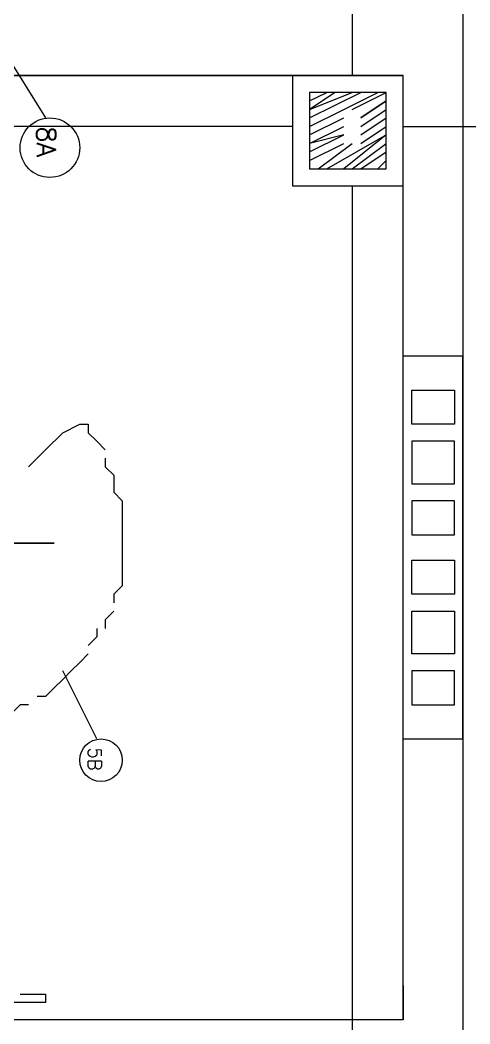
# Model space of a CAD drawing. Header units: inches. Extents: x 5 to 1823, y 18 to 726.
# Drawn here: x 489.162 to 490.348, y 289.359 to 292.009 of the extents above; entities that cross this region are included whole.
import ezdxf

# ---------------------------------------------------------------- set-up
doc = ezdxf.new("R2010")
doc.units = ezdxf.units.IN
doc.header["$MEASUREMENT"] = 0
for name, color, linetype in [('PDF2_0', 7, 'Continuous'), ('PDF2_01', 1, 'Continuous'), ('PDF2_03', 3, 'Continuous'), ('PDF2_06', 6, 'Continuous'), ('PDF2_EL0001', 1, 'Continuous'), ('PDF2_PDF_Layer 1', 7, 'Continuous'), ('PDF2_QUADROS', 1, 'Continuous'), ('PDF2_Texto', 1, 'Continuous')]:
    doc.layers.add(name, color=color, linetype=linetype)
for name, color, linetype, true_color in [('PDF2_EL0012', 7, 'Continuous', 0x00dddd), ('PDF2_ENIT-EL00132', 7, 'Continuous', 0x00dddd), ('PDF2_ENIT-EL0C132', 7, 'Continuous', 0x00dddd)]:
    doc.layers.add(name, color=color, linetype=linetype, true_color=true_color)
doc.styles.add('PDF RomanS', font='romans__.ttf')

msp = doc.modelspace()

# ---------------------------------------------------------------- linework, layer by layer
at = {"layer": 'PDF2_0', "lineweight": 0}
msp.add_lwpolyline([(490.1721, 291.728), (490.5987, 291.728)], dxfattribs=at)
at = {"layer": 'PDF2_0', "lineweight": 5}
msp.add_lwpolyline([(489.1618, 289.4379), (489.2291, 289.4379), (489.2291, 289.4154), (489.1393, 289.4154), (488.2412, 289.4154), (487.0962, 289.4154)], dxfattribs=at)
at = {"layer": 'PDF2_01', "lineweight": 5}
for points in [[(490.1721, 290.1114), (490.1721, 291.1218)], [(490.3293, 290.1114), (490.3293, 291.1218)]]:
    msp.add_lwpolyline(points, dxfattribs=at)
at = {"layer": 'PDF2_03', "lineweight": 5}
for points in [[(490.1945, 290.9421), (490.1945, 291.0319), (490.3068, 291.0319), (490.3068, 290.9421)], [(490.1945, 290.8972), (490.1945, 290.785), (490.3068, 290.785), (490.3068, 290.8972)], [(490.1945, 290.7401), (490.1945, 290.6503), (490.3068, 290.6503), (490.3068, 290.7401)], [(490.1945, 290.4931), (490.1945, 290.5829), (490.3068, 290.5829), (490.3068, 290.4931)], [(490.1945, 290.3359), (490.1945, 290.4482), (490.3068, 290.4482), (490.3068, 290.3359)], [(490.1945, 290.291), (490.1945, 290.2012), (490.3068, 290.2012), (490.3068, 290.291)]]:
    msp.add_lwpolyline(points, close=True, dxfattribs=at)
at = {"layer": 'PDF2_06', "lineweight": 5}
for points in [[(490.3293, 296.4204), (490.1721, 296.4204), (490.1721, 297.1613), (485.6817, 297.1613), (485.6817, 294.4222), (485.5245, 294.4222), (485.5245, 297.3185), (490.3293, 297.3185), (490.3293, 296.4204), (490.3293, 293.7711), (490.3293, 291.1218), (490.3293, 288.8092), (490.1721, 288.8092)], [(490.1721, 291.0769), (490.1721, 291.8627), (487.186, 291.8627), (490.1721, 291.8627)], [(490.3293, 291.1218), (490.1721, 291.1218)], [(490.1721, 289.3705), (490.1721, 290.1114), (490.3293, 290.1114)], [(490.1721, 289.4603), (490.1721, 289.3705), (487.1635, 289.3705), (486.9839, 289.3705), (486.9839, 289.2133), (487.1635, 289.2133), (490.1721, 289.2133), (490.1721, 288.3153)]]:
    msp.add_lwpolyline(points, dxfattribs=at)
at = {"layer": 'PDF2_EL0001', "lineweight": 5}
for points in [[(490.0374, 294.2201), (490.0374, 291.8627)], [(489.8802, 291.728), (485.9736, 291.728)], [(490.0374, 291.5708), (490.0374, 289.2133)]]:
    msp.add_lwpolyline(points, dxfattribs=at)
at = {"layer": 'PDF2_EL0012', "lineweight": 5}
msp.add_circle((489.2403, 291.6718), 0.0786, dxfattribs=at)
at = {"layer": 'PDF2_ENIT-EL00132', "lineweight": 5}
msp.add_lwpolyline([(489.3638, 290.1114), (489.274, 290.291)], dxfattribs=at)
msp.add_circle((489.3751, 290.0553), 0.0561, dxfattribs=at)
at = {"layer": 'PDF2_ENIT-EL0C132', "lineweight": 5}
msp.add_lwpolyline([(489.1168, 291.93), (489.2291, 291.7504)], dxfattribs=at)
at = {"layer": 'PDF2_PDF_Layer 1', "lineweight": 5}
for points in [[(489.1842, 290.8299), (489.2291, 290.8748), (489.274, 290.9197), (489.3189, 290.9421), (489.3414, 290.9421), (489.3414, 290.9197), (489.3638, 290.8972), (489.3863, 290.8748)], [(489.3863, 290.8523), (489.3863, 290.8299), (489.4087, 290.8074), (489.4087, 290.7625), (489.4312, 290.7401), (489.4312, 290.7176), (489.4312, 290.6727), (489.4312, 290.6503), (489.4312, 290.6278), (489.4312, 290.6054), (489.4312, 290.5829), (489.4312, 290.5605), (489.4312, 290.5156), (489.4087, 290.4931), (489.4087, 290.4706)], [(489.2516, 290.6278), (489.1393, 290.6278), (489.2516, 290.6278)], [(489.2067, 290.6278), (489.2067, 290.6278)], [(489.4087, 290.4482), (489.3863, 290.4257), (489.3863, 290.4033)], [(489.3638, 290.4033), (489.3638, 290.3808), (489.3414, 290.3584)], [(489.3414, 290.3359), (489.3189, 290.3135), (489.2965, 290.291), (489.274, 290.2686), (489.2516, 290.2461), (489.2291, 290.2237), (489.2067, 290.2237)], [(489.1842, 290.2012), (489.1618, 290.2012), (489.1393, 290.1788), (489.1168, 290.1788), (489.0719, 290.1563), (489.0495, 290.1563), (489.027, 290.1563)]]:
    msp.add_lwpolyline(points, dxfattribs=at)
at = {"layer": 'PDF2_QUADROS', "lineweight": 5}
for points in [[(489.8802, 291.8627), (489.8802, 291.5708), (490.1721, 291.5708), (490.1721, 291.8627)], [(490.1272, 291.7953), (490.0598, 291.7504)]]:
    msp.add_lwpolyline(points, close=True, dxfattribs=at)
for points in [[(489.9476, 291.8178), (489.9251, 291.8178), (489.9251, 291.6157), (490.1272, 291.6157), (490.1272, 291.8178), (489.9251, 291.8178)], [(489.9251, 291.7953), (489.97, 291.8178)], [(489.9925, 291.8178), (489.9251, 291.7729), (490.0374, 291.8178)], [(489.9251, 291.7504), (490.0598, 291.8178)], [(489.9251, 291.728), (490.0149, 291.7729), (490.1047, 291.8178)], [(490.0374, 291.7729), (490.1272, 291.8178)], [(490.0598, 291.728), (490.1272, 291.7729)], [(489.9251, 291.7055), (490.0149, 291.7504)], [(490.0598, 291.7055), (490.1272, 291.7504)], [(489.9251, 291.6606), (490.0149, 291.7055), (489.9251, 291.6831), (490.0149, 291.728)], [(490.0598, 291.6831), (490.1272, 291.728)], [(489.97, 291.6157), (490.1272, 291.7055), (490.0149, 291.6157)], [(489.9251, 291.6382), (490.0149, 291.6831)], [(489.9476, 291.6157), (490.0374, 291.6831)], [(490.0374, 291.6157), (490.1272, 291.6831)], [(490.0598, 291.6157), (490.1272, 291.6606)], [(490.1047, 291.6157), (490.1272, 291.6382)]]:
    msp.add_lwpolyline(points, dxfattribs=at)

# ---------------------------------------------------------------- texts
at = {"layer": 'PDF2_Texto', "attachment_point": 7, "rotation": 270, "style": 'PDF RomanS'}
for s, insert, char_height in [('8A', (489.2062, 291.728), 0.04999), ('5B', (489.3411, 290.089), 0.03499)]:
    msp.add_mtext(s, dxfattribs=dict(at, insert=insert, char_height=char_height))

doc.saveas('drawing.dxf')
